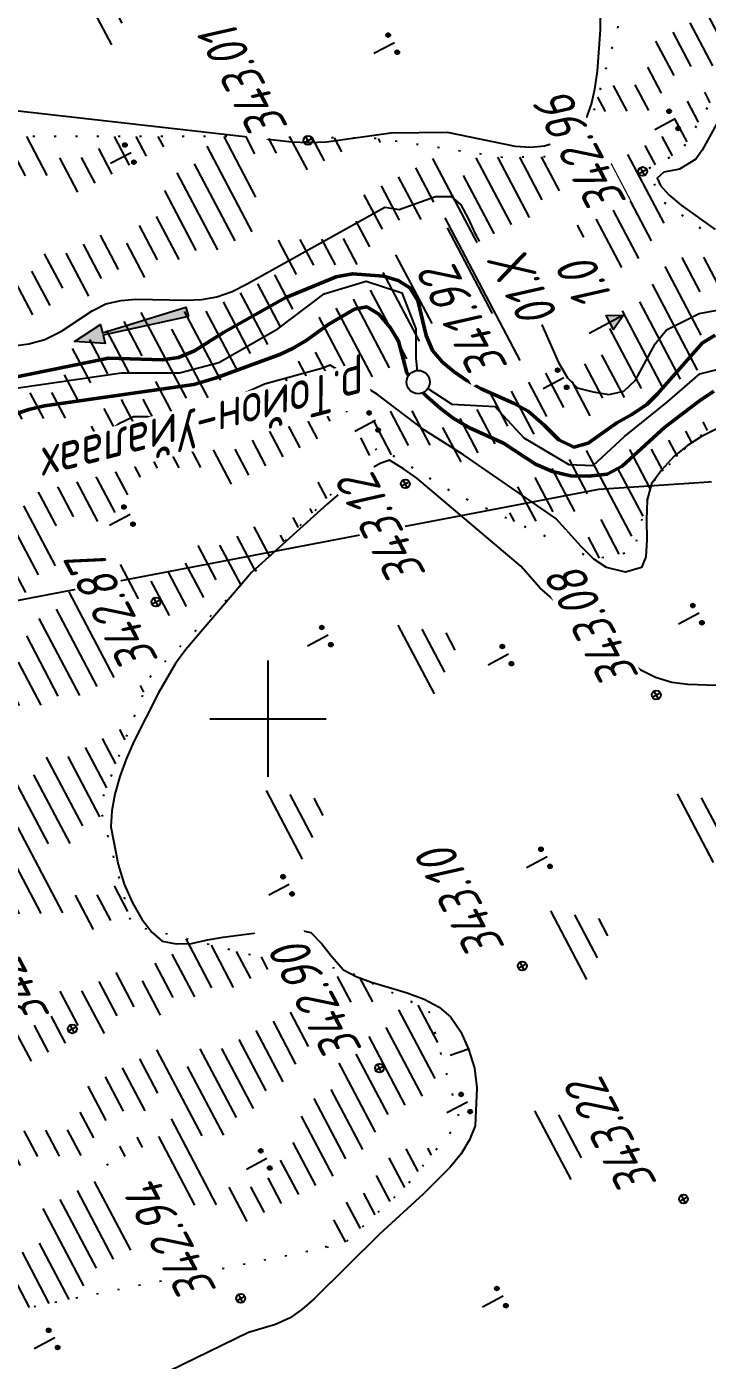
# Model space of a CAD drawing. Extents: x 1517488 to 1518012, y 2189588 to 2190112.
# Drawn here: x 1517687.6 to 1517722.7, y 2189766.9 to 2189835.7 of the extents above; entities that cross this region are included whole.
import ezdxf

# ---------------------------------------------------------------- set-up
doc = ezdxf.new("R2010")
doc.units = 0
doc.linetypes.add('ИИDot', pattern=[1, 0, -1])
for name, color, linetype, lineweight in [('ИИ_БОЛОТО_025', 3, 'Continuous', 25), ('ИИ_ГЕОСЕТКА_025', 3, 'Continuous', 25), ('ИИ_ГИДРОГРАФИЯ_025', 3, 'Continuous', 25), ('ИИ_КОНТУР_025', 7, 'ИИDot', 25), ('ИИ_ОТМЕТКА_025', 7, 'Continuous', 25), ('ИИ_ПИКЕТАЖ_025', 7, 'Continuous', 25), ('ИИ_РАЗМЕР_025', 7, 'Continuous', 25), ('ИИ_РЕЛЬЕФ_025', 34, 'Continuous', 25), ('ИИ_РЕЛЬЕФ_050', 34, 'Continuous', 50), ('ИИ_ТЕКСТ_025', 7, 'Continuous', 25), ('ИИ_УГОДЬЯ_025', 7, 'Continuous', 25)]:
    doc.layers.add(name, color=color, linetype=linetype, lineweight=lineweight)
doc.styles.add('VNIPISIMPLEXCUR', font='simplex.shx', dxfattribs={"width": 0.8, "oblique": 15})
doc.dimstyles.new('ИИ-1000-м-dm$2', dxfattribs={"dimtxt": 2.5, "dimasz": 2.5, "dimexe": 1.25, "dimexo": 0, "dimgap": 1, "dimtad": 2, "dimtoh": 1, "dimzin": 1, "dimdsep": 46, "dimtxsty": 'VNIPISIMPLEXCUR', "dimcen": 2.5, "dimaunit": 1, "dimazin": 0, "dimtfac": 1, "dimtmove": 1, "dimatfit": 2, "dimfxl": 1, "dimarcsym": 0})

# ---------------------------------------------------------------- blocks, each defined once
blk = doc.blocks.new('PICKET')
at = {"color": 0, "linetype": 'Continuous', "lineweight": 25}
for p, q in [((-0.2299999999999898, 0), (0.2299999999999898, 0)), ((0, 0.2299999999999898), (0, -0.2299999999999898))]:
    blk.add_line(p, q, dxfattribs=at)
blk.add_circle((0, 0), 0.23, dxfattribs=at)
at = {"color": 0, "linetype": 'Continuous', "style": 'VNIPISIMPLEXCUR', "oblique": 15, "width": 0.8}
blk.add_attdef('OTMETKA', (1.25, 0.3000000000000114), '', height=2, dxfattribs=at)
at = {"color": 8, "linetype": 'Continuous', "style": 'VNIPISIMPLEXCUR', "oblique": 15, "width": 0.8, "flags": 1}
blk.add_attdef('NOMER', (1.25, -2.699999999999989), '', height=2, dxfattribs=at)
blk = doc.blocks.new('ИИ0523811')
at = {"linetype": 'Continuous', "lineweight": 25}
blk.add_hatch(color=0, dxfattribs=at).paths.add_polyline_path([(6, -0.2500000000000007), (1.5, -0.06250000000000017), (1.5, -0.5000000000000002), (0, 0), (1.5, 0.4999999999999998), (1.5, 0.06249999999999978), (6, 0.2499999999999993)])
at = {"color": 0, "linetype": 'Continuous', "lineweight": 25}
blk.add_lwpolyline([(6, -0.2500000000000007), (1.5, -0.06250000000000017), (1.5, -0.5000000000000002), (0, 0), (1.5, 0.4999999999999998), (1.5, 0.06249999999999978), (6, 0.2499999999999993)], close=True, dxfattribs=at)
blk = doc.blocks.new('ИИ05407')
at = {"linetype": 'Continuous', "lineweight": 25}
h = blk.add_hatch(color=0, dxfattribs=at)
edge = h.paths.add_edge_path()
edge.add_arc((-0.4999999999999995, 0.1), 0.1, 0, 360)
h = blk.add_hatch(color=0, dxfattribs=at)
edge = h.paths.add_edge_path()
edge.add_arc((0.5000000000000007, 0.1), 0.1, 0, 360)
at = {"color": 0, "linetype": 'Continuous', "lineweight": 25}
blk.add_lwpolyline([(0, 0), (0, 1.2)], dxfattribs=at)
for centre in [(-0.4999999999999995, 0.1), (0.5000000000000007, 0.1)]:
    blk.add_circle(centre, 0.1, dxfattribs=at)
blk = doc.blocks.new('ИИ053296')
at = {"color": 0, "linetype": 'Continuous', "lineweight": 25}
blk.add_lwpolyline([(0, 0), (1, 0)], dxfattribs=at)
blk = doc.blocks.new('*D23')
at = {"layer": 'Defpoints', "color": 0, "transparency": 16777216}
for p in [(1517814.440990922, 2189993.765485427), (1517707.086485157, 2189966.699033508), (1517724.75216686, 2189945.437250543), (1517583.524995302, 2189878.794785678), (1517834.420057993, 2189724.982859847)]:
    blk.add_point(p, dxfattribs=at)
at = {"layer": 'ИИ_РАЗМЕР_025', "color": 0, "lineweight": -2, "transparency": 16777216}
for p, q in [((1517724.440147026, 2189943.751324606), (1517731.323764059, 2189944.206917753)), ((1517731.323764059, 2189944.206917753), (1517734.848575235, 2189937.515800466))]:
    blk.add_line(p, q, dxfattribs=at)
blk.add_arc((1517718.097446287, 2189945.797025237), 6.664438741870334, 315.0394612834518, 9.208576213289122, dxfattribs=at)
at = {"layer": 'ИИ_РАЗМЕР_025', "color": 0, "transparency": 16777216}
for points in [[(1517724.358687807, 2189946.76141716), (1517724.993303976, 2189946.965639497), (1517724.063328881, 2189948.767376835)], [(1517723.011011993, 2189940.819537457), (1517722.615309231, 2189941.35606683), (1517721.203572492, 2189939.900693858)]]:
    blk.add_solid(points, dxfattribs=at)
at = {"layer": 'ИИ_РАЗМЕР_025', "color": 0, "transparency": 16777216, "insert": (1517731.707047322, 2189939.852284603), "char_height": 2, "attachment_point": 5, "rotation": 117.779796185926, "style": 'VNIPISIMPLEXCUR'}
blk.add_mtext("88°41'", dxfattribs=at)
blk = doc.blocks.new('ИИ052131')
at = {"color": 7, "linetype": 'Continuous', "style": 'VNIPISIMPLEXCUR', "oblique": 15, "width": 0.8}
for tag, p in [('HEIGHT', (1.299999999999955, 0.6999999999999886)), ('DATE', (1.299999999999955, -2.699999999999989))]:
    blk.add_attdef(tag, p, '', height=2, dxfattribs=at)
at = {"color": 0, "linetype": 'Continuous', "lineweight": 25}
blk.add_wipeout([(-0.5317131025297003, -0.2842065744331611), (-0.4660504322333886, -0.382477705190543), (-0.38247770519046353, -0.466050432233434), (-0.2842065744331839, -0.5317131025297115), (-0.1750135444051409, -0.5769423364839273), (-0.059094842014282827, -0.6000000000000454), (0.059094842014214825, -0.6000000000000795), (0.17501354440500463, -0.5769423364839273), (0.2842065744329796, -0.5317131025297115), (0.3824777051903273, -0.466050432233434), (0.4660504322333206, -0.38247770519047475), (0.5317131025297005, -0.28420657443302466), (0.5769423364838481, -0.1750135444050498), (0.6000000000000002, -0.059094842014260074), (0.6000000000001366, 0.05909484201434001), (0.5769423364839162, 0.17501354440509576), (0.5317131025297005, 0.2842065744330706), (0.4660504322333206, 0.3824777051905206), (0.38247770519046376, 0.4660504322334116), (0.2842065744329796, 0.5317131025296893), (0.17501354440500463, 0.5769423364838369), (0.059094842014214825, 0.6000000000000572), (-0.05909484201441924, 0.600000000000023), (-0.1750135444050726, 0.576942336483905), (-0.2842065744331839, 0.5317131025296893), (-0.3824777051906, 0.4660504322334116), (-0.4660504322333886, 0.38247770519045243), (-0.5317131025298367, 0.28420657443303643), (-0.5769423364838479, 0.1750135444050276), (-0.6000000000000683, 0.05909484201423765), (-0.6000000000001364, -0.05909484201432824), (-0.5769423364839843, -0.175013544405084)], dxfattribs=at)
blk.add_circle((0, 0), 0.6, dxfattribs=at)
blk = doc.blocks.new('ИИ05012')
at = {"color": 0, "linetype": 'Continuous', "lineweight": 25, "flags": 128}
for points in [[(0, 3), (0, -3)], [(-3, 0), (3, 0)]]:
    blk.add_lwpolyline(points, dxfattribs=at)
blk = doc.blocks.new('ИИ05466')
at = {"linetype": 'Continuous', "lineweight": 25}
blk.add_hatch(color=0, dxfattribs=at).paths.add_polyline_path([(0, 0), (-0.4000000000000057, 0.8000000000000114), (0.4000000000000057, 0.8000000000000114)])
at = {"color": 0, "linetype": 'Continuous', "lineweight": 25}
for points in [[(0, 0), (0, 2)], [(0, 0), (-0.4000000000000057, 0.8000000000000114), (0.4000000000000057, 0.8000000000000114), (0, 0)]]:
    blk.add_lwpolyline(points, dxfattribs=at)
at = {"color": 0, "linetype": 'Continuous', "style": 'VNIPISIMPLEXCUR', "oblique": 15, "width": 0.8}
blk.add_attdef('DEPTH', (1, 0), '', height=2, dxfattribs=at)
blk = doc.blocks.new('ИИ05468')
at = {"color": 0, "linetype": 'Continuous', "lineweight": 25}
for points in [[(-2, 1), (2, 1)], [(-1.25, 0), (1.25, 0)], [(-0.5, -1), (0.5, -1)]]:
    blk.add_lwpolyline(points, dxfattribs=at)

msp = doc.modelspace()

# ---------------------------------------------------------------- hatches: boundary and pattern name
at = {"layer": 'ИИ_БОЛОТО_025'}
h = msp.add_hatch(dxfattribs=at)
h.set_pattern_fill('ИИ_БОЛОТО', color=256, style=0, pattern_type=2)
h.set_pattern_definition([(117.779796185926, (1531432.997969841, 2185366.713636264), (-15.04067144143851, -7.92326969064514), [5, -1.5, 2, -2.5, 2, -4]), (117.779796185926, (1531431.880187118, 2185366.689934266), (-15.04067144143851, -7.92326969064514), [4, -1.5, 2.5, -2, 2.5, -4.5]), (117.779796185926, (1531430.762404396, 2185366.666232268), (-15.04067144143851, -7.92326969064514), [4, -1.5, 2, -3, 2, -4.5]), (117.779796185926, (1531429.877659017, 2185366.20015758), (-15.04067144143851, -7.92326969064514), [4, -1.5, 2, -2.5, 2, -5]), (117.779796185926, (1531429.225950981, 2185365.291710203), (-15.04067144143851, -7.92326969064514), [4, -1.5, 1.5, -3.5, 2, -4.5]), (117.779796185926, (1531428.574242946, 2185364.383262826), (-15.04067144143851, -7.92326969064514), [4, -1.5, 1.5, -4, 2, -4]), (117.779796185926, (1531427.689497567, 2185363.917188138), (-15.04067144143851, -7.92326969064514), [4, -2, 1.5, -5, 2, -2.5]), (117.779796185926, (1531426.804752189, 2185363.45111345), (-15.04067144143851, -7.92326969064514), [4, -2.5, 1.5, -5, 2, -2]), (117.779796185926, (1531426.153044153, 2185362.542666073), (-15.04067144143851, -7.92326969064514), [4.5, -2.5, 2, -2.5, 4, -1.5]), (117.779796185926, (1531425.501336118, 2185361.634218696), (-15.04067144143851, -7.92326969064514), [3.5, -2.5, 2, -2.5, 5, -1.5]), (117.779796185926, (1531424.616590739, 2185361.168144008), (-15.04067144143851, -7.92326969064514), [3.5, -2, 2.5, -2.5, 4.5, -2]), (117.779796185926, (1531423.964882704, 2185360.259696631), (-15.04067144143851, -7.92326969064514), [3.5, -2, 3, -2.5, 4.5, -1.5]), (117.779796185926, (1531423.080137326, 2185359.793621943), (-15.04067144143851, -7.92326969064514), [2.5, -3, 3, -3, 3.5, -2]), (117.779796185926, (1531422.195391947, 2185359.327547256), (-15.04067144143851, -7.92326969064514), [2, -3, 3.5, -3, 2.5, -3]), (117.779796185926, (1531421.310646568, 2185358.861472568), (-15.04067144143851, -7.92326969064514), [1.5, -3.5, 4, -3, 2, -3]), (117.779796185926, (1531420.425901189, 2185358.395397881), (-15.04067144143851, -7.92326969064514), [1.5, -3, 4, -3, 2, -3.5]), (117.779796185926, (1531419.54115581, 2185357.929323193), (-15.04067144143851, -7.92326969064514), [2, -3, 5, -2.5, 2, -2.5])])
h.paths.add_polyline_path([(1517703.902236753, 2189772.933892296), (1517706.995569872, 2189775.764803351), (1517709.906235908, 2189779.2845049), (1517708.291041886, 2189784.988734395), (1517703.901045274, 2189787.067365516), (1517699.272979395, 2189787.786406012), (1517692.992481542, 2189789.344566975), (1517691.32791833, 2189795.519387512), (1517693.897208888, 2189802.136803317), (1517705.704803836, 2189814.01814247), (1517709.527123114, 2189811.661636753), (1517716.81166038, 2189808.224045532), (1517718.864414416, 2189808.63485345), (1517719.781861187, 2189812.110772575), (1517721.643558212, 2189814.081082843), (1517723.760489514, 2189815.670043768), (1517728.146654356, 2189814.504442376), (1517734.672883556, 2189812.479811812), (1517737.948411081, 2189809.660839127), (1517742.116839062, 2189809.333604883), (1517746.948866143, 2189809.44375792), (1517750.879841652, 2189807.872656714), (1517753.545769556, 2189807.783282305), (1517753.114756881, 2189810.678604488), (1517750.404528852, 2189811.672886087), (1517746.319202776, 2189811.030389876), (1517742.32839038, 2189813.33618566), (1517735.389700881, 2189815.716979452), (1517731.278467097, 2189818.629613643), (1517723.92829395, 2189824.1331093), (1517720.444855665, 2189826.595168956), (1517719.528509486, 2189828.310654695), (1517721.315398523, 2189829.241377231), (1517724.179899456, 2189834.031788443), (1517727.616990322, 2189842.204516342), (1517727.458112488, 2189842.141262708), (1517718.297732878, 2189847.742581211), (1517716.950271769, 2189844.105868546), (1517718.256015356, 2189836.415324212), (1517716.133216195, 2189828.978920257), (1517712.111817981, 2189828.924511564), (1517705.66216534, 2189829.9021298), (1517697.40767458, 2189830.007107568), (1517676.88146416, 2189830.002926985), (1517664.208177559, 2189828.596589862), (1517654.386611982, 2189828.203848375), (1517650.517166765, 2189824.920681594), (1517648.421218548, 2189821.223259525), (1517645.205454603, 2189818.076981395), (1517641.916204648, 2189816.447970571), (1517639.121602158, 2189816.635513875), (1517636.664808758, 2189816.378619914), (1517635.203895157, 2189815.609025783), (1517634.324276, 2189814.523259948), (1517633.534594078, 2189813.069944386), (1517631.569244586, 2189810.618082704), (1517659.095246729, 2189759.30490068), (1517669.554933906, 2189764.915892125), (1517686.21294842, 2189769.365988115)])

# ---------------------------------------------------------------- linework, layer by layer
msp.add_lwpolyline([(1517635.198908223, 2189795.662758769), (1517677.517366651, 2189804.268955441), (1517717.068366696, 2189811.832030213), (1517742.30398608, 2189813.512911188), (1517763.934516046, 2189814.953665817), (1517781.509003397, 2189829.603464871), (1517789.517885568, 2189838.799453005), (1517803.837198281, 2189836.803483569), (1517824.814688404, 2189845.780461053), (1517840.494336043, 2189856.943582159), (1517860.317792207, 2189858.208326003), (1517887.885642734, 2189842.868831169)])
at = {"layer": 'ИИ_ГИДРОГРАФИЯ_025', "flags": 128}
msp.add_lwpolyline([(1517687.123049847, 2189817.050178394), (1517692.444041795, 2189817.827401937), (1517695.433363114, 2189817.827401937), (1517697.466101611, 2189818.365479775), (1517700.515209357, 2189820.099286139), (1517702.906666412, 2189821.892878931), (1517705.058977761, 2189822.550529621), (1517706.912356979, 2189821.952665357), (1517707.629794096, 2189820.099286139), (1517707.629794096, 2189818.60462548), (1517707.749366949, 2189817.349110526), (1517709.483173314, 2189816.213168425), (1517711.695271089, 2189816.093595572), (1517713.189931749, 2189814.479362059), (1517715.521602378, 2189813.104274253), (1517716.777117332, 2189813.044487827), (1517718.391350844, 2189814.539148486), (1517720.60344862, 2189816.332741278), (1517722.277468559, 2189817.767615511), (1517723.712342792, 2189818.126334069)], dxfattribs=at)
at = {"layer": 'ИИ_КОНТУР_025', "linetype": 'ИИDot', "flags": 128}
msp.add_lwpolyline([(1517631.569244587, 2189810.618082705), (1517659.095246729, 2189759.30490068), (1517669.554933906, 2189764.915892125), (1517686.21294842, 2189769.365988115), (1517703.902236753, 2189772.933892297), (1517706.995569872, 2189775.764803352), (1517709.906235909, 2189779.284504901), (1517708.291041886, 2189784.988734395), (1517703.901045274, 2189787.067365516), (1517699.272979395, 2189787.786406013), (1517692.992481543, 2189789.344566975), (1517691.327918331, 2189795.519387512), (1517693.897208888, 2189802.136803317), (1517705.704803836, 2189814.01814247), (1517709.527123114, 2189811.661636753), (1517716.81166038, 2189808.224045532), (1517718.864414416, 2189808.63485345), (1517719.781861187, 2189812.110772575), (1517721.643558212, 2189814.081082843), (1517723.760489514, 2189815.670043769), (1517728.146654356, 2189814.504442376), (1517734.672883556, 2189812.479811813), (1517737.948411082, 2189809.660839127), (1517742.116839063, 2189809.333604884), (1517746.948866143, 2189809.44375792), (1517750.879841652, 2189807.872656714), (1517753.545769557, 2189807.783282306), (1517753.114756882, 2189810.678604489), (1517750.404528852, 2189811.672886088), (1517746.319202776, 2189811.030389877), (1517742.772157575, 2189813.079787608), (1517735.389700881, 2189815.716979452), (1517731.278467097, 2189818.629613643), (1517723.92829395, 2189824.133109301), (1517720.444855665, 2189826.595168957), (1517719.528509486, 2189828.310654696), (1517721.315398524, 2189829.241377232), (1517724.179899457, 2189834.031788443), (1517727.628048801, 2189842.230811236), (1517718.292344248, 2189847.728037636), (1517716.950271769, 2189844.105868546), (1517718.256015356, 2189836.415324212), (1517716.133216195, 2189828.978920258), (1517712.111817981, 2189828.924511565), (1517705.662165341, 2189829.9021298), (1517697.40767458, 2189830.007107569), (1517676.88146416, 2189830.002926986), (1517664.208177559, 2189828.596589863), (1517654.386611982, 2189828.203848375), (1517650.517166765, 2189824.920681595), (1517648.421218548, 2189821.223259525), (1517645.205454603, 2189818.076981395), (1517641.916204648, 2189816.447970571), (1517639.121602158, 2189816.635513876), (1517636.664808758, 2189816.378619915), (1517635.203895157, 2189815.609025784), (1517634.324276, 2189814.523259948), (1517633.534594078, 2189813.069944386), (1517631.569244587, 2189810.618082705)], dxfattribs=at)
at = {"layer": 'ИИ_ОТМЕТКА_025', "elevation": -342.3}
msp.add_lwpolyline([(1517713.012253869, 2189818.453407214), (1517709.132608701, 2189825.818102669)], dxfattribs=at)
at = {"layer": 'ИИ_РЕЛЬЕФ_025'}
for points, elevation in [([(1517685.900459406, 2189831.465383004), (1517701.234117295, 2189829.722774736), (1517702.103583944, 2189829.697189481), (1517703.010851581, 2189829.735414927), (1517706.330058192, 2189830.197879165), (1517709.246835249, 2189830.219779256), (1517712.756231942, 2189829.514287939), (1517713.553207535, 2189829.44984515), (1517714.25373483, 2189829.519718409), (1517715.131204136, 2189829.796338456), (1517715.869756069, 2189830.266417934), (1517716.457738669, 2189831.06034586), (1517716.686372109, 2189831.663136317), (1517716.865166345, 2189832.445181964), (1517716.998623347, 2189833.369777451), (1517717.147533516, 2189835.499796551), (1517717.143418695, 2189838.846315286)], 343), ([(1517723.134239077, 2189830.632739872), (1517722.385364702, 2189829.297438371), (1517722.059448883, 2189828.836400852), (1517721.224925959, 2189828.313975848), (1517720.421824769, 2189828.162277518), (1517720.07935618, 2189827.851491155), (1517720.243690076, 2189827.472941328), (1517720.670088586, 2189827.003882613), (1517721.312305014, 2189826.460287168), (1517723.059204836, 2189825.213374711)], 343), ([(1517684.986592342, 2189818.955323501), (1517687.66956984, 2189819.315765529), (1517688.488218201, 2189819.536856111), (1517689.352475522, 2189819.965765572), (1517690.935920845, 2189821.017086823), (1517691.634729939, 2189821.37593052), (1517692.436819945, 2189821.544138193), (1517693.183693241, 2189821.613209837), (1517695.760755484, 2189821.568558912), (1517696.590911172, 2189821.605538279), (1517697.370553009, 2189821.73327791), (1517698.161960825, 2189822.010161577), (1517698.897658394, 2189822.387142081), (1517706.03212091, 2189826.358395595), (1517706.773764912, 2189826.233935088), (1517708.643857718, 2189826.913129686), (1517709.455715985, 2189826.910520489), (1517709.938985563, 2189826.48393466), (1517710.323349255, 2189825.785850725), (1517710.689451593, 2189824.993553742), (1517711.088297541, 2189824.264310904), (1517711.60262742, 2189823.688505434), (1517712.733893545, 2189822.606192428), (1517713.285859739, 2189821.950846693), (1517713.73222698, 2189821.192754699), (1517714.991640686, 2189818.355267663), (1517715.447697939, 2189817.57554035), (1517715.953289214, 2189817.055783245), (1517716.762613223, 2189816.843153461), (1517717.580765542, 2189816.709282892), (1517718.354621673, 2189816.87245624), (1517718.948483024, 2189817.449141322), (1517719.962816636, 2189819.314954664), (1517720.557389029, 2189820.045843053), (1517722.231027039, 2189820.88214579), (1517723.169876781, 2189821.049498899)], 342.5), ([(1517723.153018915, 2189814.945793451), (1517722.352095455, 2189814.538404719), (1517721.643558212, 2189814.081082843), (1517720.925438957, 2189813.51556221), (1517720.308297763, 2189812.833414786), (1517719.781861187, 2189812.110772575), (1517719.563317704, 2189811.272191855), (1517719.524782541, 2189810.253857449), (1517719.543154213, 2189809.22259067), (1517719.495331234, 2189808.345212829), (1517719.258212118, 2189807.788545239), (1517718.432289982, 2189807.559688044), (1517717.456458877, 2189807.798987506), (1517716.81166038, 2189808.224045532), (1517716.160151991, 2189808.878179899), (1517714.853109278, 2189810.323894437), (1517710.088073108, 2189813.605687652), (1517708.064831171, 2189814.872862142), (1517705.652373253, 2189816.712371025), (1517703.215780533, 2189818.226092892), (1517702.831943607, 2189818.073921735), (1517699.82186995, 2189817.245440091), (1517696.126100783, 2189815.561529556), (1517695.359525775, 2189815.3437738), (1517694.593078481, 2189815.392358974), (1517693.818153756, 2189815.551619365), (1517693.061852482, 2189815.555323581), (1517692.274685875, 2189815.173172342), (1517689.228434637, 2189812.841086666), (1517688.45174162, 2189812.319185446), (1517687.62275335, 2189811.973261927), (1517686.683045637, 2189811.908882431)], 342.5), ([(1517724.117469176, 2189801.680113239), (1517721.656646327, 2189801.758677708), (1517720.827668793, 2189801.867326204), (1517719.983460573, 2189802.120280293), (1517719.262302726, 2189802.476890653), (1517718.528786535, 2189802.950592121), (1517717.036086825, 2189804.141184281), (1517714.027872002, 2189806.738536799), (1517713.048626802, 2189807.86426201), (1517707.681488457, 2189812.395561764), (1517706.992665197, 2189812.883186058), (1517706.273635327, 2189813.316138906), (1517705.791668669, 2189813.15617099), (1517705.212845178, 2189812.820900282), (1517704.554257237, 2189812.341262571), (1517703.066157532, 2189811.07262928), (1517699.146497144, 2189807.540128544), (1517695.771656691, 2189803.566123984), (1517695.239891452, 2189802.852641168), (1517694.3477864, 2189801.332165539), (1517693.077952467, 2189798.828100565), (1517692.691017249, 2189797.923456558), (1517692.358183525, 2189797.013851475), (1517692.101009365, 2189796.117295371), (1517691.94105284, 2189795.251798306), (1517691.899872018, 2189794.435370337), (1517692.271108266, 2189792.485124283), (1517692.580842, 2189791.471250537), (1517693.007100272, 2189790.51757834), (1517693.492660226, 2189789.674395378), (1517694.013322387, 2189788.997684875), (1517694.544887279, 2189788.543430051), (1517695.273752906, 2189788.400536196), (1517696.049695198, 2189788.418834765), (1517696.876238962, 2189788.610394838), (1517697.686307214, 2189788.745542085), (1517700.590321262, 2189789.114864649), (1517701.474792925, 2189789.136838389), (1517702.213081805, 2189788.981828013), (1517702.774218247, 2189788.403679188), (1517703.276895517, 2189787.754753596), (1517703.901045273, 2189787.067365516), (1517704.540588071, 2189786.719257607), (1517705.345425827, 2189786.427459246), (1517707.174808268, 2189785.876739695), (1517708.06126398, 2189785.549792768), (1517708.836836706, 2189785.143103916), (1517709.432481958, 2189784.62266027), (1517709.938940943, 2189783.867742633), (1517710.349016245, 2189782.974860741), (1517710.645453825, 2189781.993513253), (1517710.780029249, 2189780.97540052), (1517710.680399881, 2189779.013663791), (1517710.399454679, 2189778.293131222), (1517709.958563207, 2189777.583969271), (1517709.389714718, 2189776.883903814), (1517707.996103707, 2189775.501965892), (1517705.74574092, 2189773.440429626), (1517702.388010998, 2189770.111391955), (1517701.744910921, 2189769.555721548), (1517701.137964853, 2189769.12398503), (1517700.397406457, 2189768.772873646), (1517699.00113473, 2189768.361494933), (1517694.227502778, 2189766.05435992)], 343)]:
    msp.add_lwpolyline(points, dxfattribs=dict(at, elevation=elevation))
at = {"layer": 'ИИ_РЕЛЬЕФ_050', "elevation": 342}
for points in [[(1517685.675277929, 2189817.346900929), (1517691.773846073, 2189818.581721977), (1517694.558935368, 2189818.494194505), (1517695.394518023, 2189818.614447943), (1517696.219963709, 2189818.959732709), (1517697.709418231, 2189819.910307351), (1517700.893939356, 2189821.69166216), (1517703.510844988, 2189822.772005683), (1517704.362187719, 2189822.932355511), (1517705.966993239, 2189822.813626282), (1517706.71520026, 2189822.59006269), (1517707.323733847, 2189822.209746326), (1517707.731783464, 2189821.547212909), (1517708.165590444, 2189819.747511926), (1517708.482988263, 2189818.984166823), (1517708.997624894, 2189818.372797071), (1517709.595491289, 2189817.874481574), (1517710.274629009, 2189817.405106739), (1517711.001273197, 2189816.997930907), (1517712.655791953, 2189816.25523724), (1517713.424482641, 2189815.841212291), (1517714.245114827, 2189815.13180253), (1517715.006750857, 2189814.379403166), (1517715.774892596, 2189813.996156737), (1517716.512362463, 2189814.202106128), (1517717.998407979, 2189815.244179509), (1517718.77113429, 2189815.682509141), (1517719.530403191, 2189816.192730591), (1517720.094144527, 2189816.748747191), (1517722.416208258, 2189819.364161226), (1517723.069643542, 2189819.758213284)], [(1517722.990022088, 2189816.876835799), (1517722.248481211, 2189816.380288218), (1517720.473972155, 2189815.01813909), (1517718.259250056, 2189813.01991256), (1517717.490743473, 2189812.611359488), (1517716.549955002, 2189812.504883898), (1517715.594431896, 2189812.523780474), (1517714.670543742, 2189812.737115135), (1517713.805453129, 2189813.12392481), (1517712.152578868, 2189814.195495588), (1517710.397641047, 2189814.998162821), (1517709.558391229, 2189815.493024846), (1517708.879555921, 2189816.009438069), (1517708.198495848, 2189816.602878073), (1517707.596350552, 2189817.224493231), (1517707.154259574, 2189817.825431915), (1517706.7399689, 2189819.448564987), (1517706.301186298, 2189820.157204755), (1517705.723340233, 2189820.844828529), (1517705.095543102, 2189821.222659165), (1517704.47076032, 2189821.112434767), (1517703.132299572, 2189820.340664045), (1517701.970861136, 2189819.499296498), (1517701.291545484, 2189819.091662719), (1517700.605678422, 2189818.773474132), (1517697.329288485, 2189817.571256057), (1517696.178194672, 2189817.21526912), (1517688.475199387, 2189816.120941), (1517687.660288809, 2189815.94404939), (1517686.802878672, 2189815.65053995)]]:
    msp.add_lwpolyline(points, dxfattribs=at)

# ---------------------------------------------------------------- block references
at = {"layer": 'ИИ_БОЛОТО_025', "rotation": 117.7797222222222}
for p in [(1517691.895784278, 2189836.957731345), (1517708.539785316, 2189803.510797044), (1517701.735506094, 2189794.99041742), (1517722.935856384, 2189794.825440919), (1517716.405273232, 2189788.787935803), (1517715.584181214, 2189778.483478034)]:
    msp.add_blockref('ИИ05468', p, dxfattribs=at)
at = {"layer": 'ИИ_ГЕОСЕТКА_025'}
msp.add_blockref('ИИ05012', (1517700, 2189800), dxfattribs=at)
at = {"layer": 'ИИ_ГИДРОГРАФИЯ_025', "color": 7, "rotation": 14.67499999999996}
msp.add_blockref('ИИ0523811', (1517690.031987519, 2189819.444670002), dxfattribs=at)
at = {"layer": 'ИИ_РЕЛЬЕФ_025', "rotation": 198.7963652103504}
msp.add_blockref('ИИ053296', (1517710.349016245, 2189782.97486074, 343), dxfattribs=at)
at = {"layer": 'ИИ_УГОДЬЯ_025', "rotation": 117.7797222222222}
for p in [(1517706.523861636, 2189834.834662919), (1517721.007628305, 2189830.908690989), (1517692.944930749, 2189829.16899826), (1517715.261166946, 2189817.565803111), (1517705.5391657, 2189815.365283985), (1517692.894758775, 2189810.516853528), (1517722.234754608, 2189805.435498715), (1517703.102342176, 2189804.303887451), (1517712.409848386, 2189803.325646946), (1517714.402945162, 2189792.878813742), (1517701.101578622, 2189791.460598527), (1517710.284933656, 2189780.241508306), (1517699.9489441, 2189777.335907889), (1517712.128177911, 2189770.240433028), (1517689.011946222, 2189768.085749893)]:
    msp.add_blockref('ИИ05407', p, dxfattribs=at)

# ---------------------------------------------------------------- next in the draw order: wipeouts: each hides what was drawn before it
at = {"lineweight": 0}
for points, layer in [([(1517717.9925821777, 2189821.977794426), (1517716.4525359706, 2189824.901259413), (1517714.435315135, 2189823.838611729), (1517715.975361342, 2189820.915146742)], 'ИИ_БОЛОТО_025'), ([(1517701.2196708808, 2189830.530407956), (1517697.5134923856, 2189837.565835214), (1517695.49627155, 2189836.5031875307), (1517699.2024500452, 2189829.4677602723)], 'ИИ_ОТМЕТКА_025'), ([(1517712.55840107, 2189818.179816317), (1517708.7577559818, 2189825.394569218), (1517706.740535146, 2189824.331921534), (1517710.5411802344, 2189817.1171686323)], 'ИИ_ОТМЕТКА_025'), ([(1517727.8227443441, 2189807.732453526), (1517723.9036744426, 2189815.172011887), (1517721.886453607, 2189814.109364203), (1517725.8055235085, 2189806.669805842)], 'ИИ_ОТМЕТКА_025'), ([(1517719.3186355587, 2189802.220581507), (1517715.3640552917, 2189809.7275490854), (1517713.346834456, 2189808.6649014014), (1517717.3014147233, 2189801.157933823)], 'ИИ_ОТМЕТКА_025'), ([(1517712.4072554586, 2189788.2526754206), (1517708.6066103703, 2189795.467428322), (1517706.589389535, 2189794.404780638), (1517710.390034623, 2189787.190027736)], 'ИИ_ОТМЕТКА_025'), ([(1517688.951705161, 2189784.738298828), (1517684.9259333776, 2189792.380409044), (1517682.908712542, 2189791.31776136), (1517686.9344843256, 2189783.6756511442)], 'ИИ_ОТМЕТКА_025'), ([(1517705.0447567403, 2189782.988260129), (1517701.1020701907, 2189790.4726499002), (1517699.084849355, 2189789.410002216), (1517703.0275359047, 2189781.925612445)], 'ИИ_ОТМЕТКА_025'), ([(1517720.2539379383, 2189776.085275752), (1517716.3112513886, 2189783.5696655232), (1517714.294030553, 2189782.5070178392), (1517718.2367171026, 2189775.022628068)], 'ИИ_ОТМЕТКА_025'), ([(1517697.5433145075, 2189770.579217702), (1517693.6485443986, 2189777.9726478416), (1517691.631323563, 2189776.9100001575), (1517695.5260936718, 2189769.516570018)], 'ИИ_ОТМЕТКА_025'), ([(1517716.541660435, 2189761.7152411668), (1517712.5158886516, 2189769.357351383), (1517710.498667816, 2189768.294703699), (1517714.5244395996, 2189760.652593483)], 'ИИ_ОТМЕТКА_025'), ([(1517726.075362713, 2189841.0096487734), (1517718.56904354, 2189837.0554100787), (1517719.631691224, 2189835.038189243), (1517727.138010397, 2189838.9924279377)], 'ИИ_ПИКЕТАЖ_025'), ([(1517704.885563537, 2189818.4268953195), (1517684.564451444, 2189813.105224894), (1517685.1420574717, 2189810.899602243), (1517705.4631695645, 2189816.221272669)], 'ИИ_ТЕКСТ_025')]:
    msp.add_wipeout(points, dxfattribs=at).dxf.layer = layer

# ---------------------------------------------------------------- next in the draw order: block references
at = {"layer": 'ИИ_ОТМЕТКА_025'}
ref = msp.add_blockref('PICKET', (1517702.06335845, 2189829.80158278, 343.01), dxfattribs=dict(at, rotation=117.7797222222222))
ref.add_attrib('OTMETKA', '343.01', (1517701.078131016, 2189830.49871087, 343.01), dxfattribs={"layer": '0', "color": 0, "height": 2.000000000000003, "rotation": 117.7797222245429, "style": 'VNIPISIMPLEXCUR', "oblique": 14.99999999999939, "width": 0.8})
ref = msp.add_blockref('PICKET', (1517720.02511142, 2189801.22277401, 343.08), dxfattribs=dict(at, rotation=117.7797222222222))
ref.add_attrib('OTMETKA', '343.08', (1517719.177095694, 2189802.188884421, 343.08), dxfattribs={"layer": '0', "color": 0, "height": 2, "rotation": 117.7797222245429, "style": 'VNIPISIMPLEXCUR', "oblique": 15.00000000000003, "width": 0.8000000000000005})
ref = msp.add_blockref('PICKET', (1517713.11373132, 2189787.25486792, 343.1), dxfattribs=dict(at, rotation=117.7797222222222))
ref.add_attrib('OTMETKA', '343.10', (1517712.265715594, 2189788.220978334, 343.1), dxfattribs={"layer": '0', "color": 0, "height": 2, "rotation": 117.7797222245429, "style": 'VNIPISIMPLEXCUR', "oblique": 15.00000000000003, "width": 0.8000000000000005})
ref = msp.add_blockref('PICKET', (1517689.9087772, 2189784.01627728, 342.77), dxfattribs=dict(at, rotation=117.7797222222222))
ref.add_attrib('OTMETKA', '342.77', (1517688.810165296, 2189784.706601742, 342.77), dxfattribs={"layer": '0', "color": 0, "height": 2.000000000000001, "rotation": 117.7797222245429, "style": 'VNIPISIMPLEXCUR', "oblique": 14.99999999999995, "width": 0.8})
ref = msp.add_blockref('PICKET', (1517705.7512326, 2189781.99045263, 342.9), dxfattribs=dict(at, rotation=117.7797222222222))
ref.add_attrib('OTMETKA', '342.90', (1517704.903216875, 2189782.956563043, 342.9), dxfattribs={"layer": '0', "color": 0, "height": 2, "rotation": 117.7797222245429, "style": 'VNIPISIMPLEXCUR', "oblique": 15.00000000000003, "width": 0.8000000000000005})
ref = msp.add_blockref('PICKET', (1517721.43, 2189775.2499, 343.22), dxfattribs=dict(at, rotation=117.7797222222222))
ref.add_attrib('OTMETKA', '343.22', (1517720.112398073, 2189776.053578666, 343.22), dxfattribs={"layer": '0', "color": 0, "height": 2.000000000000002, "rotation": 117.7797222245429, "style": 'VNIPISIMPLEXCUR', "oblique": 14.99999999999939, "width": 0.7999999999999993})
ref = msp.add_blockref('PICKET', (1517698.59914699, 2189770.12676373, 342.94), dxfattribs=dict(at, rotation=117.7797222222222))
ref.add_attrib('OTMETKA', '342.94', (1517697.401774643, 2189770.547520616, 342.94), dxfattribs={"layer": '0', "color": 0, "height": 2.000000000000002, "rotation": 117.7797222245429, "style": 'VNIPISIMPLEXCUR', "oblique": 14.99999999999939, "width": 0.7999999999999993})

# ---------------------------------------------------------------- next in the draw order: wipeouts: each hides what was drawn before it
at = {"lineweight": 0}
for points in [[(1517715.1419336249, 2189820.849584094), (1517712.6786179175, 2189825.5256887367), (1517710.661397082, 2189824.4630410527), (1517713.124712789, 2189819.78693641)], [(1517708.3403282578, 2189807.4999822737), (1517704.5396831695, 2189814.7147351755), (1517702.522462334, 2189813.6520874915), (1517706.323107422, 2189806.4373345897)], [(1517694.5384254172, 2189803.0515037426), (1517690.5126536337, 2189810.6936139585), (1517688.495432798, 2189809.6309662745), (1517692.5212045817, 2189801.9888560586)]]:
    msp.add_wipeout(points, dxfattribs=at).dxf.layer = 'ИИ_ОТМЕТКА_025'

# ---------------------------------------------------------------- next in the draw order: block references
at = {"layer": 'ИИ_ОТМЕТКА_025'}
ref = msp.add_blockref('PICKET', (1517707.08647839, 2189812.10496586, 343.12), dxfattribs=dict(at, rotation=117.7797222222222))
ref.add_attrib('OTMETKA', '343.12', (1517708.198788392, 2189807.468285188, 343.12), dxfattribs={"layer": '0', "color": 0, "height": 2, "rotation": 117.7797222245429, "style": 'VNIPISIMPLEXCUR', "oblique": 15.00000000000003, "width": 0.8000000000000005})
ref = msp.add_blockref('PICKET', (1517694.23, 2189806.0199, 342.87), dxfattribs=dict(at, rotation=117.7797222222222))
ref.add_attrib('OTMETKA', '342.87', (1517694.396885552, 2189803.019806656, 342.87), dxfattribs={"layer": '0', "color": 0, "height": 2, "rotation": 117.7797222245429, "style": 'VNIPISIMPLEXCUR', "oblique": 15.00000000000003, "width": 0.8000000000000005})

# ---------------------------------------------------------------- next in the draw order: texts
at = {"layer": 'ИИ_ТЕКСТ_025', "style": 'VNIPISIMPLEXCUR', "oblique": 15, "width": 0.8}
msp.add_text('р.Тойон-Уйалаах', height=2, rotation=194.6750063197177, dxfattribs=at).set_placement((1517704.907612174, 2189818.287948354, 342.5))

# ---------------------------------------------------------------- next in the draw order: wipeouts: each hides what was drawn before it
at = {"lineweight": 0}
msp.add_wipeout([(1517718.6809734893, 2189826.678196598), (1517714.7619035877, 2189834.117754959), (1517712.744682752, 2189833.055107275), (1517716.6637526536, 2189825.615548914)], dxfattribs=at).dxf.layer = 'ИИ_ОТМЕТКА_025'

# ---------------------------------------------------------------- next in the draw order: block references
at = {"layer": 'ИИ_ОТМЕТКА_025'}
ref = msp.add_blockref('PICKET', (1517719.32501791, 2189828.20345778, 342.96), dxfattribs=dict(at, rotation=117.7797222222222))
ref.add_attrib('OTMETKA', '342.96', (1517718.539433625, 2189826.646499512, 342.96), dxfattribs={"layer": '0', "color": 0, "height": 2, "rotation": 117.7797222245429, "style": 'VNIPISIMPLEXCUR', "oblique": 15.00000000000003, "width": 0.8000000000000005})

# ---------------------------------------------------------------- next in the draw order: dimensions: what is measured, and where the dimension line sits
at = {"layer": 'ИИ_РАЗМЕР_025'}
dim = msp.add_angular_dim_2l(base=(1517724.75216686, 2189945.437250543), line1=((1517814.440990922, 2189993.765485427), (1517583.524995302, 2189878.794785678)), line2=((1517834.420057994, 2189724.982859848), (1517707.086485157, 2189966.699033509)), dimstyle='ИИ-1000-м-dm$2', override={"dimtxt": 2, "dimasz": 2, "dimgap": 0.5}, dxfattribs=at)
dim.commit()
dim.dimension.update_dxf_attribs({"geometry": '*D23', "text_midpoint": (1517731.707047322, 2189939.852284603), "dimtype": 162})

# ---------------------------------------------------------------- next in the draw order: block references
at = {"layer": 'ИИ_ОТМЕТКА_025', "color": 3}
ref = msp.add_blockref('ИИ052131', (1517707.749366949, 2189817.349110526), dxfattribs=dict(at, rotation=117.7797222222222))
ref.add_attrib('HEIGHT', '341.92', (1517712.416861205, 2189818.148119231, 0.910000000000025), dxfattribs={"layer": '0', "color": 7, "linetype": 'Continuous', "height": 2, "rotation": 117.7797222245429, "style": 'VNIPISIMPLEXCUR', "oblique": 14.99999999999995, "width": 0.7999999999999998})
ref.add_attrib('DATE', '01.Х', (1517715.035904125, 2189820.75047779), dxfattribs={"layer": '0', "color": 7, "linetype": 'Continuous', "height": 2, "rotation": 117.7797222245429, "style": 'VNIPISIMPLEXCUR', "oblique": 14.99999999999995, "width": 0.7999999999999998})

# ---------------------------------------------------------------- next in the draw order: block references
at = {"layer": 'ИИ_БОЛОТО_025', "color": 7, "rotation": 117.7797222222222}
msp.add_blockref('ИИ05466', (1517718.334421243, 2189820.790705479), dxfattribs=at).add_auto_attribs({'DEPTH': '1.0'})

doc.saveas('drawing.dxf')
